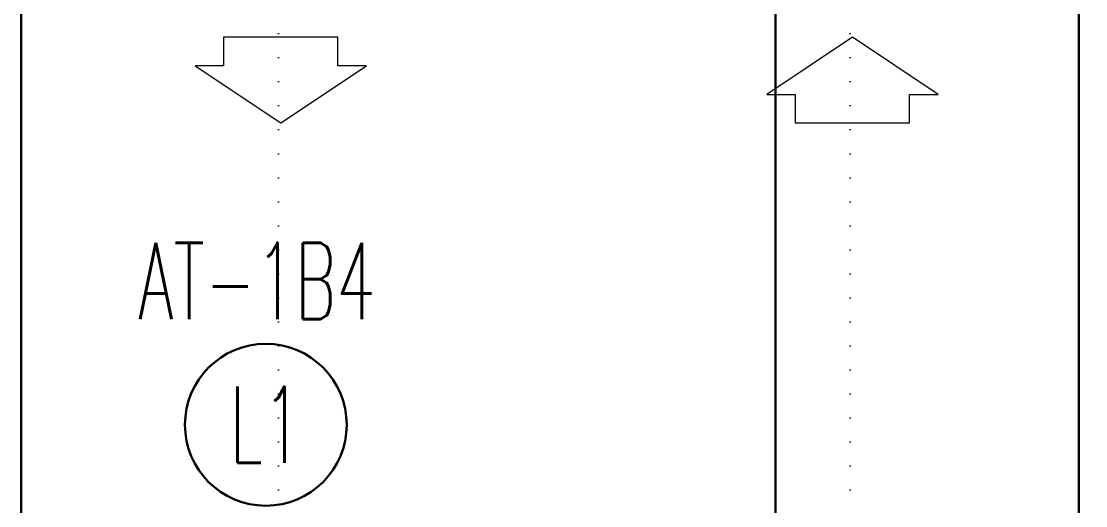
# Model space of a CAD drawing. Header units: metres. Extents: x -13316 to 152404, y -3899 to 30226.
# Drawn here: x 61785 to 62344, y 3719 to 3973 of the extents above; entities that cross this region are included whole.
import ezdxf
from ezdxf.enums import TextEntityAlignment as Align

# ---------------------------------------------------------------- set-up
doc = ezdxf.new("R2010")
doc.units = ezdxf.units.M
doc.header["$LTSCALE"] = 100
doc.header["$MEASUREMENT"] = 0
doc.header["$PDMODE"] = 1
doc.linetypes.add('DOT2', pattern=[0.125, 0, -0.125])
doc.layers.get('0').update_dxf_attribs({"color": 9, "lineweight": 9})
for name, color, linetype, lineweight in [('06D', 9, 'Continuous', 9), ('E-KABLO', 7, 'Continuous', 30), ('E-LINYE', 7, 'Continuous', 30)]:
    doc.layers.add(name, color=color, linetype=linetype, lineweight=lineweight)
doc.styles.add('E-YAZI', font='txttw.shx')

# ---------------------------------------------------------------- blocks, each defined once
blk = doc.blocks.new('0_arrow1')
at = {"linetype": 'ByBlock', "lineweight": -2}
blk.add_lwpolyline([(15, -22.5), (-15, -22.5), (-15, -15), (-22.5, -15), (0, 0), (22.5, -15), (15, -15)], close=True, dxfattribs=at)
blk.add_point((0, 0))
blk = doc.blocks.new('1.bod.mimari1.elk')
at = {"layer": '06D', "linetype": 'DOT2'}
for points in [[(5600, -2652.1), (5600, -7740, 0.414214), (6200, -8340)], [(5900, -2652.1), (5900, -7740, 0.414214), (6200, -8040)]]:
    blk.add_lwpolyline(points, format="xyb", dxfattribs=at)
at = {"layer": '06D', "xscale": -2, "yscale": 2, "zscale": 2, "rotation": 180}
blk.add_blockref('0_arrow1', (5601.16, -5030), dxfattribs=at)
at = {"layer": '06D', "xscale": -2, "yscale": 2, "zscale": 2}
blk.add_blockref('0_arrow1', (5901.16, -4985), dxfattribs=at)

msp = doc.modelspace()

# ---------------------------------------------------------------- linework, layer by layer
at = {"layer": 'E-KABLO', "color": 6}
msp.add_line((62180.8, 4411.67), (62180.8, 3611.67), dxfattribs=at)
at = {"layer": 'E-KABLO', "color": 5}
for p, q in [((62340, 4400), (62340, 3600)), ((61785, 3636.06), (61785, 4381.67))]:
    msp.add_line(p, q, dxfattribs=at)
at = {"layer": 'E-LINYE', "color": 7, "linetype": 'Continuous'}
msp.add_circle((61913.32, 3761.69), 42.44, dxfattribs=at)

# ---------------------------------------------------------------- block references
at = {"layer": '06D'}
msp.add_blockref('1.bod.mimari1.elk', (56320, 8950), dxfattribs=at)

# ---------------------------------------------------------------- texts
at = {"layer": 'E-LINYE', "color": 3, "linetype": 'Continuous', "style": 'E-YAZI', "width": 0.6}
for s, p in [('AT-1B4', (61908.59, 3837.17)), ('L1', (61913.32, 3761.69))]:
    msp.add_text(s, height=40, dxfattribs=at).set_placement(p, align=Align.MIDDLE_CENTER)

doc.saveas('drawing.dxf')
